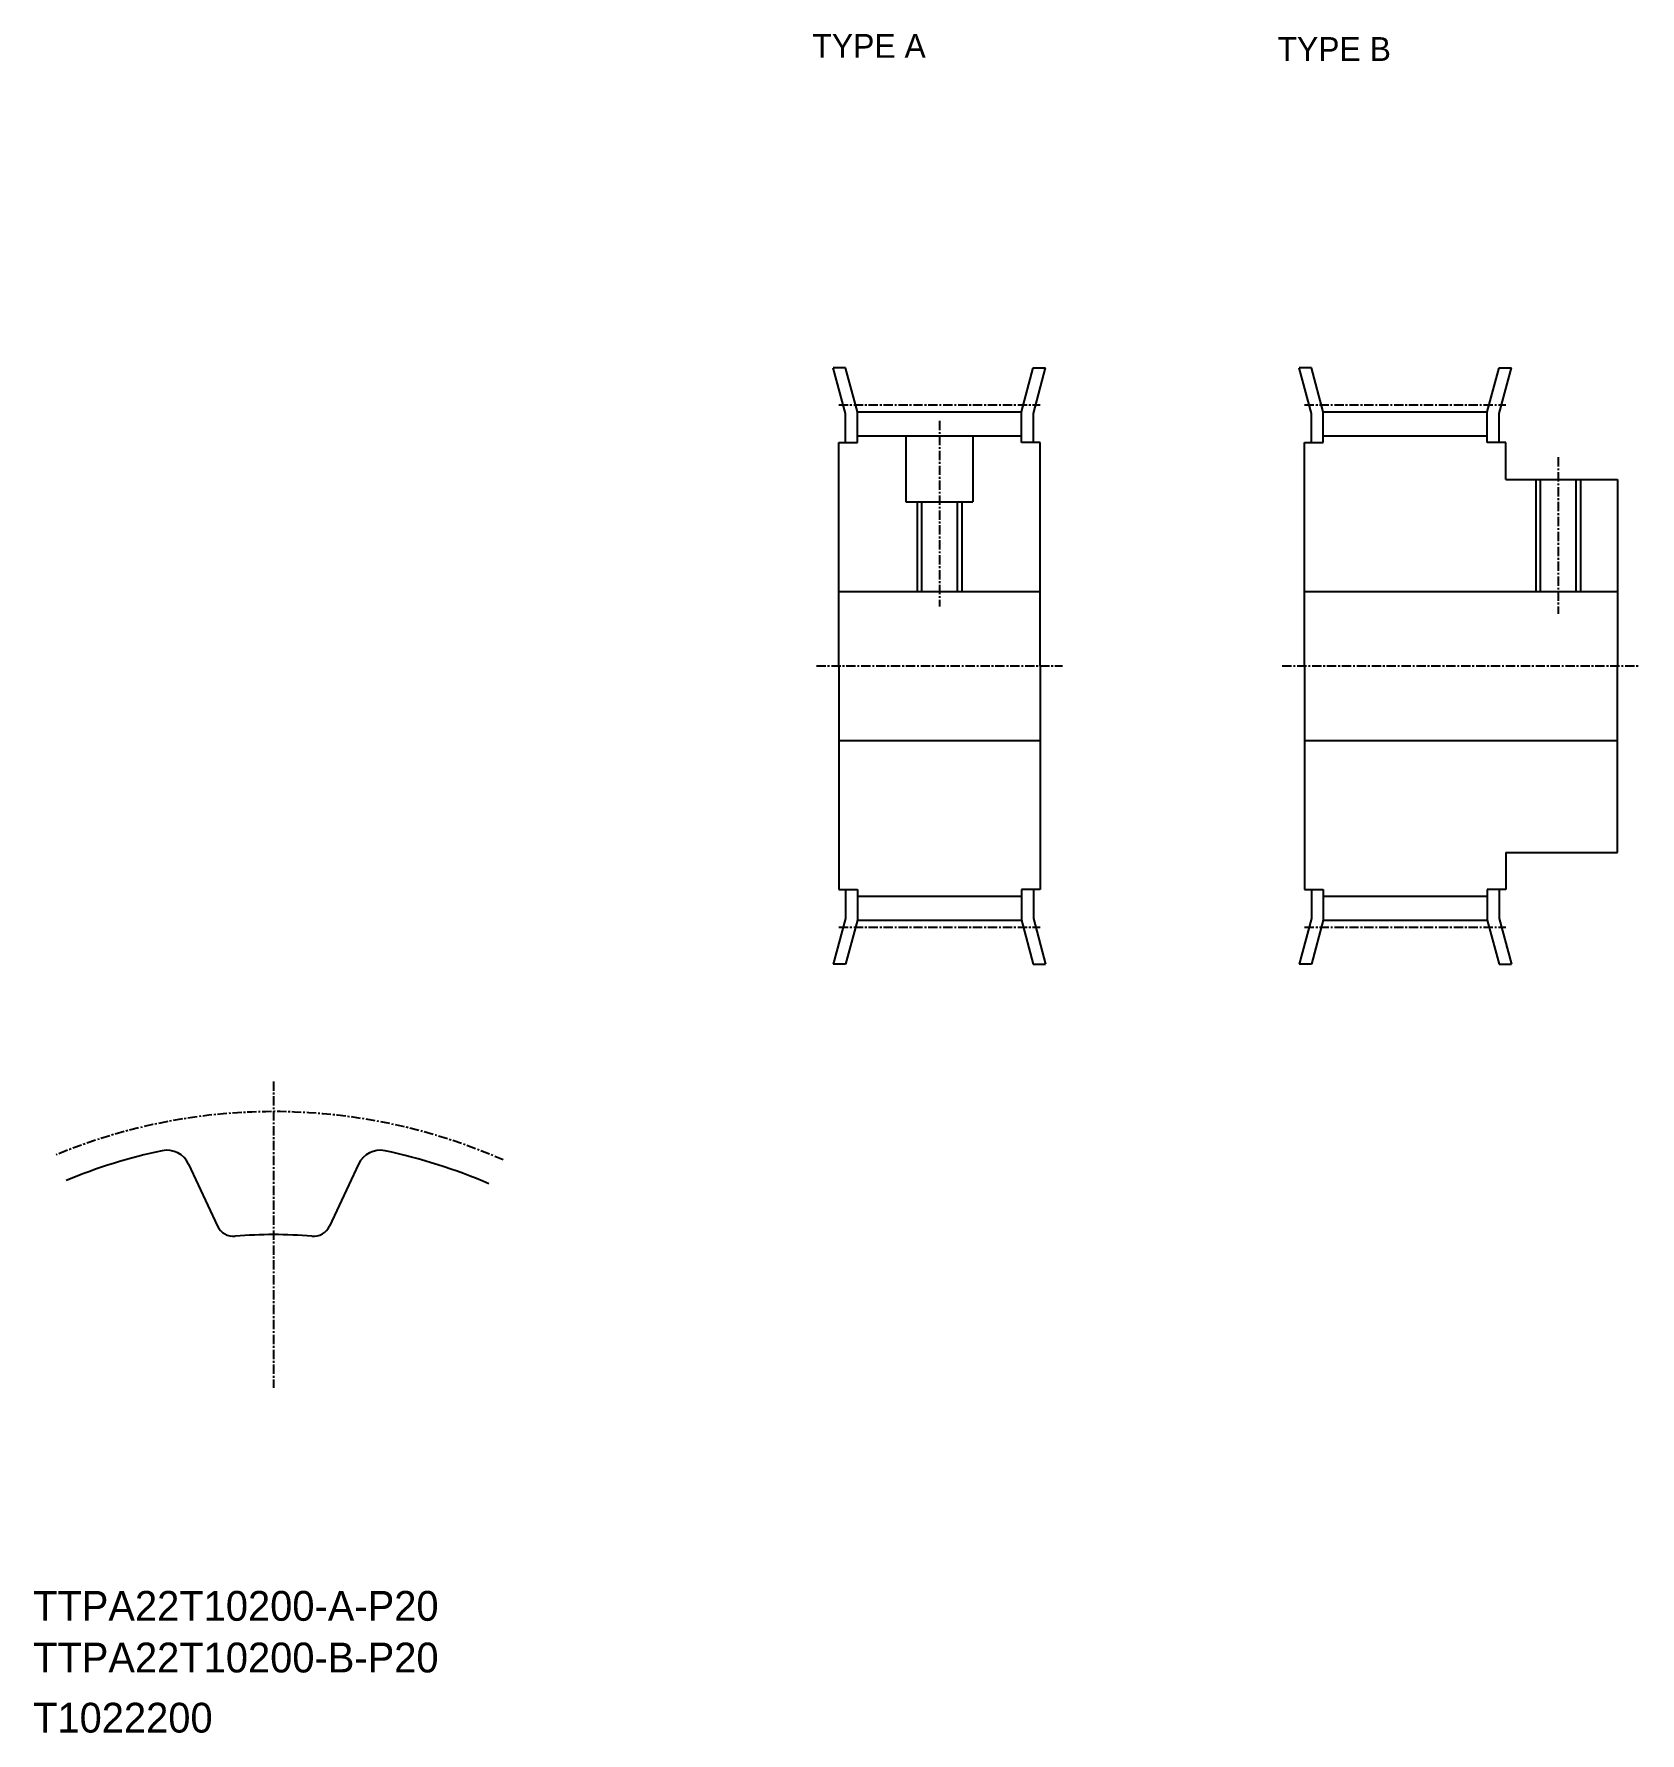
# Model space of a CAD drawing. Extents: x 10 to 226, y 10 to 238.
import ezdxf

# ---------------------------------------------------------------- set-up
doc = ezdxf.new("R2010")
doc.units = 0
doc.linetypes.add('CENTER', pattern=[2, 1.25, -0.25, 0.25, -0.25])
doc.layers.get('0').update_dxf_attribs({"linetype": 'CONTINUOUS'})
doc.layers.add('CENTER', color=1, linetype='CENTER')

msp = doc.modelspace()

# ---------------------------------------------------------------- linework, layer by layer
at = {"color": 7, "linetype": 'CONTINUOUS'}
for p, q in [((119.01, 186.94), (117.37, 193.08)), ((119.02, 193.08), (117.37, 193.08)), ((120.61, 187.15), (119.02, 193.08)), ((142.61, 187.15), (144.2, 193.08)), ((144.2, 193.08), (145.86, 193.08)), ((144.21, 186.94), (145.86, 193.08)), ((181.51, 186.94), (179.87, 193.08)), ((181.52, 193.08), (179.87, 193.08)), ((183.11, 187.15), (181.52, 193.08)), ((205.11, 187.15), (206.7, 193.08)), ((206.7, 193.08), (208.36, 193.08)), ((206.71, 186.94), (208.36, 193.08)), ((119.01, 183.08), (119.01, 186.94)), ((120.61, 183.08), (120.61, 187.15)), ((120.61, 187.15), (142.61, 187.15)), ((142.61, 183.08), (142.61, 187.15)), ((144.21, 183.08), (144.21, 186.94)), ((181.51, 183.08), (181.51, 186.94)), ((183.11, 187.15), (205.11, 187.15)), ((183.11, 183.08), (183.11, 187.15)), ((205.11, 183.08), (205.11, 187.15)), ((206.71, 183.08), (206.71, 186.94)), ((118.11, 153.08), (118.11, 183.08)), ((118.11, 183.08), (120.61, 183.08)), ((120.61, 183.95), (142.61, 183.95)), ((127.11, 183.95), (127.11, 175.08)), ((136.11, 183.95), (136.11, 175.08)), ((145.11, 183.08), (142.61, 183.08)), ((145.11, 153.08), (145.11, 183.08)), ((180.61, 153.08), (180.61, 183.08)), ((180.61, 183.08), (183.11, 183.08)), ((183.11, 183.95), (205.11, 183.95)), ((207.61, 183.08), (205.11, 183.08)), ((207.61, 178.08), (207.61, 183.08)), ((207.61, 178.08), (222.61, 178.08)), ((212.21, 178.08), (212.21, 163.08)), ((217.01, 178.08), (217.01, 163.08)), ((222.61, 178.08), (222.61, 153.08)), ((127.11, 175.08), (136.11, 175.08)), ((129.21, 175.08), (129.21, 163.08)), ((134.01, 175.08), (134.01, 163.08)), ((118.11, 163.08), (145.11, 163.08)), ((180.61, 163.08), (222.61, 163.08)), ((118.11, 153.08), (118.11, 123.08)), ((145.11, 153.08), (145.11, 123.08)), ((180.61, 153.08), (180.61, 123.08)), ((222.61, 128.08), (222.61, 153.08)), ((118.11, 143.08), (145.11, 143.08)), ((180.61, 143.08), (222.61, 143.08)), ((207.61, 128.08), (222.61, 128.08)), ((207.61, 128.08), (207.61, 123.08)), ((118.11, 123.08), (120.61, 123.08)), ((119.01, 123.08), (119.01, 119.21)), ((120.61, 123.08), (120.61, 119)), ((142.61, 123.08), (142.61, 119)), ((145.11, 123.08), (142.61, 123.08)), ((144.21, 123.08), (144.21, 119.21)), ((180.61, 123.08), (183.11, 123.08)), ((181.51, 123.08), (181.51, 119.21)), ((183.11, 123.08), (183.11, 119)), ((205.11, 123.08), (205.11, 119)), ((207.61, 123.08), (205.11, 123.08)), ((206.71, 123.08), (206.71, 119.21)), ((120.61, 122.2), (142.61, 122.2)), ((183.11, 122.2), (205.11, 122.2)), ((119.01, 119.21), (117.37, 113.08)), ((120.61, 119), (119.02, 113.08)), ((120.61, 119), (142.61, 119)), ((142.61, 119), (144.2, 113.08)), ((144.21, 119.21), (145.86, 113.08)), ((181.51, 119.21), (179.87, 113.08)), ((183.11, 119), (181.52, 113.08)), ((183.11, 119), (205.11, 119)), ((205.11, 119), (206.7, 113.08)), ((206.71, 119.21), (208.36, 113.08)), ((119.02, 113.08), (117.37, 113.08)), ((144.2, 113.08), (145.86, 113.08)), ((181.52, 113.08), (179.87, 113.08)), ((206.7, 113.08), (208.36, 113.08)), ((30.87, 86.26), (34.75, 77.95)), ((53.66, 86.26), (49.79, 77.95))]:
    msp.add_line(p, q, dxfattribs=at)
at = {"color": 3, "linetype": 'CONTINUOUS'}
for p, q in [((211.61, 178.08), (211.61, 163.08)), ((217.61, 178.08), (217.61, 163.08)), ((128.61, 175.08), (128.61, 163.08)), ((134.61, 175.08), (134.61, 163.08))]:
    msp.add_line(p, q, dxfattribs=at)
at = {"color": 7, "linetype": 'CONTINUOUS'}
for centre, radius, start, end in [((42.27, 16.9), 72.7, 101.8695, 112.4966), ((27.97, 84.91), 3.2, 25, 101.8695), ((56.56, 84.91), 3.2, 78.1305, 155), ((42.27, 16.9), 72.7, 66.577, 78.1305), ((36.92, 78.97), 2.4, 205, 274.9213), ((47.61, 78.97), 2.4, 265.0787, 335), ((42.27, 16.9), 59.9, 85.0787, 94.9213)]:
    msp.add_arc(centre, radius, start, end, dxfattribs=at)
at = {"layer": 'CENTER'}
for p, q in [((118.11, 188.09), (145.11, 188.09)), ((180.61, 188.09), (207.61, 188.09)), ((131.61, 185.95), (131.61, 161.08)), ((214.61, 181.08), (214.61, 160.08)), ((115.11, 153.08), (148.11, 153.08)), ((177.61, 153.08), (225.61, 153.08)), ((118.11, 118.06), (145.11, 118.06)), ((180.61, 118.06), (207.61, 118.06))]:
    msp.add_line(p, q, dxfattribs=at)
at = {"layer": 'CENTER', "color": 1, "linetype": 'CENTER'}
msp.add_line((42.27, 97.36), (42.27, 56.23), dxfattribs=at)
msp.add_arc((42.27, 16.9), 76.4, 66.2136, 112.4493, dxfattribs=at)

# ---------------------------------------------------------------- texts
at = {"color": 7, "linetype": 'CONTINUOUS'}
for s, height, p in [('TYPE A', 3.2, (114.56, 234.66)), ('TYPE B', 3.2, (176.97, 234.24)), ('TTPA22T10200-A-P20', 4, (10, 25)), ('TTPA22T10200-B-P20', 4, (10, 18.07)), ('T1022200', 4, (10, 10))]:
    msp.add_text(s, height=height, dxfattribs=at).set_placement(p)

doc.saveas('drawing.dxf')
